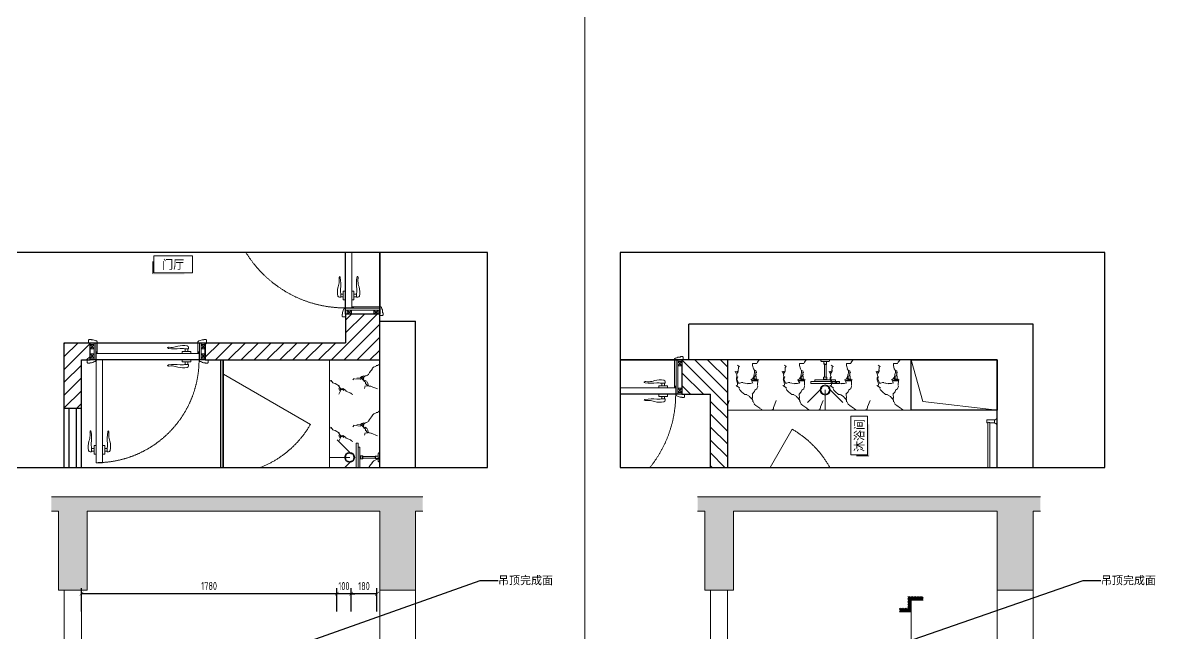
# Model space of a CAD drawing. Header units: millimetres. Extents: x 3162 to 221128, y -144913 to 11496.
# Drawn here: x 186868 to 194766, y -33483 to -29222 of the extents above; entities that cross this region are included whole.
import ezdxf
from ezdxf.enums import TextEntityAlignment as Align
from ezdxf.xclip import XClip

# ---------------------------------------------------------------- set-up
doc = ezdxf.new("R2010")
doc.units = ezdxf.units.MM
doc.header["$LTSCALE"] = 10
doc.header["$XCLIPFRAME"] = 2
for name, pattern in [('ACAD_ISO03W100', [30, 12, -18]), ('CENTER', [50.8, 31.75, -6.35, 6.35, -6.35]), ('DASH', [8.89, 6.35, -2.54]), ('DOTE', [61.468, 50.8, -5.08, 0.508, -5.08]), ('HIDDEN', [9.525, 6.35, -3.175])]:
    doc.linetypes.add(name, pattern=pattern)
doc.layers.get('Defpoints').update_dxf_attribs({"color": 250})
for name, color, linetype, lineweight in [('Drawing【图框、表格】', 150, 'Continuous', 0), ('FC-Doorsill【门槛线】', 8, 'Continuous', 0), ('FC-Hatch【平面填充】', 250, 'Continuous', 0), ('FC-Refe【标注引线】', 2, 'Continuous', 0), ('FF-Door【门】', 51, 'Continuous', 0), ('FF-Fixed【固定家具】', 30, 'Continuous', 0), ('FF-FIXT【洁具】', 31, 'Continuous', 0), ('FF-MT【门套】', 20, 'Continuous', 0), ('FF-Text【平面文字】', 2, 'Continuous', 0), ('Fine【细线】', 250, 'Continuous', 0), ('Hidden【虚线】', 136, 'DASH', 0), ('RC-dimensions', 44, 'Continuous', 0), ('Wall【立面墙】', 252, 'Continuous', 0)]:
    doc.layers.add(name, color=color, linetype=linetype, lineweight=lineweight)
doc.layers.add('WALL_NEW【新建墙体】', color=4, linetype='Continuous')
doc.layers.add('WALL【墙体】', color=7, linetype='Continuous')
doc.styles.add('尺寸标注', font='ARCHS.SHX', dxfattribs={"width": 0.8})
doc.styles.add('文字', font='')
doc.styles.get('文字').set_extended_font_data('SimSun')
doc.dimstyles.new('海龙1：25', dxfattribs={"dimscale": 25, "dimtxt": 2.25, "dimasz": 1, "dimexe": 1.5, "dimexo": 1, "dimgap": 1, "dimtad": 1, "dimdec": 0, "dimrnd": 5, "dimdsep": 46, "dimtxsty": '尺寸标注', "dimblk": 'ARCHTICK', "dimblk1": 'ARCHTICK', "dimblk2": 'ARCHTICK', "dimcen": 1, "dimclrd": 44, "dimclre": 44, "dimclrt": 2, "dimadec": 0, "dimazin": 0, "dimtfac": 1, "dimtdec": 0, "dimtix": 1, "dimtmove": 2, "dimatfit": 3, "dimldrblk": 'hl_arrow2', "dimfxl": 5, "dimfxlon": 1, "dimarcsym": 0})

# ---------------------------------------------------------------- blocks, each defined once
blk = doc.blocks.new('花洒平面')
at = {"color": 8}
for p, q in [((0, 207.8), (0, 345.7)), ((-23.2, 198.2), (-122.7, 297.6)), ((23.2, 198.2), (122.7, 297.6)), ((100, 150), (-100, 150)), ((11, 121.4), (-11, 121.4)), ((10, 139.4), (-10, 139.4)), ((9.5, 133.4), (-9.5, 133.4)), ((7.6, 138.4), (-7.5, 138.4)), ((6, 119.4), (-6, 119.4)), ((-8.5, 12), (8.5, 12)), ((-6.5, 32), (6.5, 32))]:
    blk.add_line(p, q, dxfattribs=at)
blk.add_lwpolyline([(11, 131.4, 0.992115), (11, 133.4), (9.5, 133.4, 0.130917), (7.6, 138.4), (9.5, 138.4, 0.413995), (10, 139.4), (71.3, 139.4), (71.3, 150), (100, 150), (100, 165), (-100, 165), (-100, 150), (-71.3, 150), (-71.3, 139.4), (-10, 139.4, 0.413995), (-9.5, 138.4), (-7.5, 138.4, 0.130917), (-9.5, 133.4), (-11, 133.4, 0.992115), (-11, 131.4, 0.003958), (-11, 131.4, 0.080962), (-11, 121.4, 1), (-11, 119.4), (-6, 119.4), (-6, 32), (-6.5, 32, 0.414214), (-8.5, 30), (-8.5, 12), (-21, 12, 0.261972), (-31, 7), (-31, 0), (31, 0), (31, 7, 0.261972), (21, 12), (8.5, 12), (8.5, 30, 0.414214), (6.5, 32), (6, 32), (6, 119.4), (11, 119.4, 1), (11, 121.4, 0.080962), (11, 131.4)], format="xyb")
blk.add_lwpolyline([(8.5, 30, -0.375464), (2.6, 29, 0.238002), (-2.6, 29, -0.375464), (-8.5, 30)], format="xyb", dxfattribs=at)
for radius in [35, 30]:
    blk.add_circle((0, 210), radius, dxfattribs=at)
blk = doc.blocks.new('DOORBLK101')
blk.add_line((-0.5, 0), (0, 0.866))
at = {"color": 8, "linetype": 'HIDDEN', "ltscale": 10}
blk.add_arc((-0.5, 0), 1, 0, 60, dxfattribs=at)
blk = doc.blocks.new('hlw_3_1200_120')
for p, q in [((-0.5, 0.05), (0.5, 0.05)), ((-0.5, -0.05), (0.5, -0.05))]:
    blk.add_line(p, q)
at = {"linetype": 'HIDDEN', "ltscale": 15}
for p, q in [((-0.5, 0.0208), (0.5, 0.0208)), ((-0.5, -0.0208), (0.5, -0.0208))]:
    blk.add_line(p, q, dxfattribs=at)
blk = doc.blocks.new('*U51')
at = {"color": 150}
blk.add_lwpolyline([(-5.38, -2.34), (5.38, -2.34), (5.38, 2.33), (-5.38, 2.33), (-5.38, -2.34)], dxfattribs=at)
at = {"color": 150, "ltscale": 4}
for points in [[(-5.38, 0.83), (-5.83, 0.83), (-5.38, -2.34), (-5.83, -2.79)], [(3.13, -2.34), (3.13, -2.79), (-5.38, -2.34), (-5.83, -2.79)]]:
    blk.add_solid(points, dxfattribs=at)
at = {"color": 2, "ltscale": 4, "style": '文字', "width": 0.9, "flags": 8}
blk.add_attdef('功能区文字', text='', height=2.5, dxfattribs=at).set_placement((0.01, -0.03), align=Align.MIDDLE_CENTER)
blk = doc.blocks.new('海龙工具_毛巾架平面')
at = {"linetype": 'ByBlock', "lineweight": 0}
for p, q in [((-323.6, 0.4), (-323.6, 4.4)), ((-275.6, 0.4), (-275.6, 4.4)), ((276.4, 0.4), (276.4, 4.4)), ((324.4, 0.4), (324.4, 4.4))]:
    blk.add_line(p, q, dxfattribs=at)
for points in [[(-324.6, 4.4, 0.406293), (-310.6, 20.4), (-288.6, 20.4, 0.411692), (-274.6, 4.4)], [(275.4, 4.4, 0.406293), (289.4, 20.4), (311.4, 20.4, 0.411692), (325.4, 4.4)]]:
    blk.add_lwpolyline(points, format="xyb", dxfattribs=at)
for points in [[(-274.6, 0.4), (-274.6, 4.4), (-324.6, 4.4), (-324.6, 0.4)], [(325.4, 0.4), (325.4, 4.4), (275.4, 4.4), (275.4, 0.4)]]:
    blk.add_lwpolyline(points, close=True, dxfattribs=at)
for points in [[(-289.6, 66.9), (-289.6, 74.4), (-309.6, 74.4), (-309.6, 20.4)], [(290.4, 66.9), (-289.6, 66.9)], [(-289.6, 20.2), (-289.6, 51.9)], [(-289.6, 51.9), (290.4, 51.9)], [(310.4, 20.2), (310.4, 74.4), (290.4, 74.4), (290.4, 66.9)], [(290.4, 51.9), (290.4, 20.4)]]:
    blk.add_lwpolyline(points)
at = {"color": 250}
for centre, start, end in [((-284.3, 59.4), 125.00147, 234.99853), ((285.2, 59.4), 305.00147, 54.99853)]:
    blk.add_arc(centre, 9.16, start, end, dxfattribs=at)
blk = doc.blocks.new('卫_毛巾架')
blk.add_blockref('海龙工具_毛巾架平面', (0, -0.4))
blk = doc.blocks.new('门套线03')
at = {"ltscale": 100}
blk.add_lwpolyline([(60, 0), (60, 19.7, -0.339185), (56.6, 23.1), (42, 23.1, -0.360475), (38.5, 19.7), (29.2, 19.7, 0.137802), (14.5, 14.7, -0.16589), (3.4, 11.9), (3.4, 8.7), (0, 8.7), (0, 0)], format="xyb", close=True, dxfattribs=at)
blk = doc.blocks.new('HL_Door_Hinge')
at = {"color": 0, "linetype": 'DOTE', "ltscale": 0.04}
for p, q in [((-4, 3), (4, 3)), ((0, -1), (0, 7))]:
    blk.add_line(p, q, dxfattribs=at)
at = {"color": 0, "linetype": 'DASH', "ltscale": 5}
for p, q in [((-2, -26), (-2, 0.8)), ((-0.5, -26), (-0.5, 0)), ((0.5, -26), (0.5, 0)), ((2, -26), (2, 0.8)), ((-0.5, -26), (-2, -26)), ((0.5, -26), (2, -26))]:
    blk.add_line(p, q, dxfattribs=at)
for radius in [3, 2]:
    blk.add_circle((0, 3), radius, dxfattribs=at)
blk = doc.blocks.new('HL_Door_Seal')
at = {"color": 0}
for p, q in [((5, 0), (-5, 0)), ((-1, 6), (-0.5, 6.5)), ((-1, 6), (-0.5, 6)), ((-1, 5.5), (-0.5, 6)), ((-1, 5.5), (-0.5, 5.5)), ((-1, 5), (-0.5, 5.5)), ((-1, 4.5), (-0.5, 5)), ((-1, 5), (-0.5, 5)), ((-1, 4.5), (-0.5, 4.5)), ((-1, 4), (-0.5, 4.5)), ((-1, 4), (-0.5, 4)), ((-1, 3.5), (-0.5, 4)), ((-1, 3.5), (-0.5, 3.5)), ((-1, 3), (-0.5, 3.5)), ((-1, 3), (-0.5, 3)), ((-1, 2.5), (-0.5, 3)), ((-1, 2.5), (-0.5, 2.5)), ((-1, 2), (-0.5, 2.5)), ((-1, 2), (-0.5, 2)), ((-1, 1.5), (-0.5, 2)), ((-1, 1.5), (-0.5, 1.5)), ((-1, 1), (-0.5, 1.5)), ((-1, 1), (-0.5, 1)), ((-1, 0.5), (-0.5, 1)), ((-1, 0.5), (-0.5, 0.5)), ((-1, 0), (-0.5, 0.5)), ((-0.5, 6.5), (0.5, 6.5)), ((1, 6), (0.5, 6.5)), ((1, 6), (0.5, 6)), ((1, 5.5), (0.5, 6)), ((1, 5.5), (0.5, 5.5)), ((1, 5), (0.5, 5.5)), ((1, 5), (0.5, 5)), ((1, 4.5), (0.5, 5)), ((1, 4.5), (0.5, 4.5)), ((1, 4), (0.5, 4.5)), ((1, 4), (0.5, 4)), ((1, 3.5), (0.5, 4)), ((1, 3.5), (0.5, 3.5)), ((1, 3), (0.5, 3.5)), ((1, 3), (0.5, 3)), ((1, 2.5), (0.5, 3)), ((1, 2.5), (0.5, 2.5)), ((1, 2), (0.5, 2.5)), ((1, 2), (0.5, 2)), ((1, 1.5), (0.5, 2)), ((1, 1.5), (0.5, 1.5)), ((1, 1), (0.5, 1.5)), ((1, 1), (0.5, 1)), ((1, 0.5), (0.5, 1)), ((1, 0.5), (0.5, 0.5)), ((1, 0), (0.5, 0.5))]:
    blk.add_line(p, q, dxfattribs=at)
blk.add_lwpolyline([(-3.9, -1, 0.774597), (3.9, -1)], format="xyb", close=True, dxfattribs=at)
blk.add_arc((0, 0), 5, 180, 0.00048, dxfattribs=at)
blk = doc.blocks.new('门把手02')
at = {"color": 250}
for p, q in [((-30.4, 14.6), (-15.2, 14.6)), ((-30.4, 0), (-30.4, 14.6)), ((30.4, 0), (-30.4, 0)), ((-15.2, 14.6), (19.6, 14.6)), ((-15.2, 14.6), (19.6, 14.6)), ((-13.5, 32.2), (-13.5, 40.9)), ((12.9, 32.2), (-13.5, 32.2)), ((-9.4, 14.6), (-9.4, 32.2)), ((9.4, 14.6), (9.4, 32.2)), ((19.6, 14.6), (30.4, 14.6)), ((30.4, 14.6), (30.4, 0))]:
    blk.add_line(p, q, dxfattribs=at)
at = {"color": 250, "extrusion": (0, 0, -1)}
for centre, major_axis, start_param, end_param in [((-1.3, 40.9), (-8.59, 8.59), 5.497787, 6.813202), ((23.4, -64.1), (-0.1, 120), -0.233047, 0.306451), ((12.9, 37.2), (3.58, 3.58), 2.124304, 2.356194), ((33.8, -51.4), (0, 86), -0.231441, 0.114669), ((79.3, 368.4), (-0.1, 336.3), 3.005111, 3.247916), ((107.8, 189.2), (1.8, 147), 3.194781, 3.464277), ((105.2, 172), (-91.7, 91.7), 3.813778, 3.981187), ((122.5, 24), (-13.7, 13.7), 0.647464, 1.248663), ((124, 43.6), (5.92, 5.92), 1.238085, 2.228964), ((130.6, 40.4), (-0.729, 0.729), 1.325662, 2.819982)]:
    blk.add_ellipse(centre, major_axis=major_axis, ratio=1, start_param=start_param, end_param=end_param, dxfattribs=at)
blk = doc.blocks.new('hld_1_819.978_240_门把手02_门套线03_45_0_0_3_40_0_1_1')
at = {"layer": 'FC-Doorsill【门槛线】'}
for p, q in [((-0.5, 0.1333), (0.5, 0.1333)), ((-0.5, -0.1333), (0.5, -0.1333))]:
    blk.add_line(p, q, dxfattribs=at)
at = {"layer": 'FF-Door【门】'}
blk.add_lwpolyline([(-0.4528, 0.1333), (-0.4028, 0.1333), (-0.4028, 1.0389), (-0.4528, 1.0389)], close=True, dxfattribs=at)
at = {"layer": 'FF-Door【门】', "color": 250, "linetype": 'ACAD_ISO03W100', "ltscale": 0.104167}
blk.add_lwpolyline([(-0.4528, 0.1333), (0.4528, 0.1333), (0.4528, 0.0833), (-0.4528, 0.0833)], close=True, dxfattribs=at)
at = {"layer": 'FF-Door【门】', "color": 8, "linetype": 'HIDDEN', "ltscale": 60}
blk.add_arc((-0.4528, 0.1333), 0.9056, 0, 90, dxfattribs=at)
at = {"layer": 'FF-MT【门套】', "color": 250}
for p, q in [((-0.4689, 0.12), (-0.5, 0.0867)), ((-0.4689, 0.0867), (-0.5, 0.12)), ((0.4689, 0.12), (0.5, 0.0867)), ((0.4689, 0.0867), (0.5, 0.12)), ((-0.5, -0.0867), (-0.4689, -0.12)), ((-0.5, -0.12), (-0.4689, -0.0867)), ((0.5, -0.0867), (0.4689, -0.12)), ((0.5, -0.12), (0.4689, -0.0867))]:
    blk.add_line(p, q, dxfattribs=at)
for points in [[(-0.5, 0.1333), (-0.4689, 0.1333), (-0.4689, 0.12), (-0.5, 0.12)], [(-0.4689, 0.12), (-0.4689, 0.0867), (-0.5, 0.0867), (-0.5, 0.12)], [(-0.4689, 0.1333), (-0.4556, 0.1333), (-0.4556, -0.1333), (-0.4689, -0.1333)], [(0.4689, 0.1333), (0.4556, 0.1333), (0.4556, -0.1333), (0.4689, -0.1333)], [(0.5, 0.1333), (0.4689, 0.1333), (0.4689, 0.12), (0.5, 0.12)], [(0.4689, 0.12), (0.4689, 0.0867), (0.5, 0.0867), (0.5, 0.12)], [(-0.5, -0.0867), (-0.5, -0.12), (-0.4689, -0.12), (-0.4689, -0.0867)], [(0.5, -0.0867), (0.5, -0.12), (0.4689, -0.12), (0.4689, -0.0867)], [(-0.5, -0.1333), (-0.4689, -0.1333), (-0.4689, -0.12), (-0.5, -0.12)], [(0.5, -0.1333), (0.4689, -0.1333), (0.4689, -0.12), (0.5, -0.12)]]:
    blk.add_lwpolyline(points, close=True, dxfattribs=at)
at = {"layer": 'FF-MT【门套】'}
for points in [[(-0.5, 0.1333), (-0.4556, 0.1333), (-0.4556, 0.0778), (-0.4444, 0.0778), (-0.4444, -0.1333), (-0.5, -0.1333)], [(0.5, 0.1333), (0.4556, 0.1333), (0.4556, 0.0778), (0.4444, 0.0778), (0.4444, -0.1333), (0.5, -0.1333)]]:
    blk.add_lwpolyline(points, close=True, dxfattribs=at)
at = {"layer": 'FF-Door【门】', "color": 250, "yscale": 0.001111138856807, "zscale": 0.001111138856807}
for name, p, xscale, rotation in [('门把手02', (-0.4528, 0.9389), -0.001111138856807, 90.00000000000593), ('门把手02', (-0.4028, 0.9389), 0.001111138856807, 270.0000000000178), ('HL_Door_Seal', (-0.45, 0.0778), 0.001111138856807, 180.0000000000119), ('HL_Door_Seal', (0.45, 0.0778), -0.001111138856807, 180)]:
    blk.add_blockref(name, p, dxfattribs=dict(at, xscale=xscale, rotation=rotation))
at = {"layer": 'FF-Door【门】', "color": 250, "zscale": 0.001111138856807}
for name, p, xscale, yscale in [('门把手02', (0.3556, 0.1333), -0.001111138856807, 0.001111138856807), ('HL_Door_Hinge', (-0.4542, 0.1333), 0.001111138856807, 0.001111138856807), ('门把手02', (0.3556, 0.0833), -0.001111138856807, -0.001111138856807)]:
    blk.add_blockref(name, p, dxfattribs=dict(at, xscale=xscale, yscale=yscale))
at = {"layer": 'FF-MT【门套】', "zscale": 0.001111138856807}
for p, xscale, yscale in [((-0.4556, 0.1333), -0.001111138856807, 0.001111138856807), ((0.4556, 0.1333), 0.001111138856807, 0.001111138856807), ((-0.4444, -0.1333), -0.001111138856807, -0.001111138856807), ((0.4444, -0.1333), 0.001111138856807, -0.001111138856807)]:
    blk.add_blockref('门套线03', p, dxfattribs=dict(at, xscale=xscale, yscale=yscale))
blk = doc.blocks.new('hld_1_722.134_120_门把手02_门套线03_45_0_0_3_40_0_1_1')
at = {"layer": 'FC-Doorsill【门槛线】'}
for p, q in [((-0.5, 0.0748), (0.5, 0.0748)), ((-0.5, -0.0748), (0.5, -0.0748))]:
    blk.add_line(p, q, dxfattribs=at)
at = {"layer": 'FF-Door【门】'}
blk.add_lwpolyline([(-0.447, 0.0748), (-0.3909, 0.0748), (-0.3909, 0.9688), (-0.447, 0.9688)], close=True, dxfattribs=at)
at = {"layer": 'FF-Door【门】', "color": 250, "linetype": 'ACAD_ISO03W100', "ltscale": 0.104167}
blk.add_lwpolyline([(-0.447, 0.0748), (0.447, 0.0748), (0.447, 0.0187), (-0.447, 0.0187)], close=True, dxfattribs=at)
at = {"layer": 'FF-Door【门】', "color": 8, "linetype": 'HIDDEN', "ltscale": 60}
blk.add_arc((-0.447, 0.0748), 0.894, 0, 90, dxfattribs=at)
at = {"layer": 'FF-MT【门套】', "color": 250}
for p, q in [((-0.4651, 0.0598), (-0.5, 0.0224)), ((-0.4651, 0.0224), (-0.5, 0.0598)), ((0.4651, 0.0598), (0.5, 0.0224)), ((0.4651, 0.0224), (0.5, 0.0598)), ((-0.5, -0.0224), (-0.4651, -0.0598)), ((-0.5, -0.0598), (-0.4651, -0.0224)), ((0.5, -0.0224), (0.4651, -0.0598)), ((0.5, -0.0598), (0.4651, -0.0224))]:
    blk.add_line(p, q, dxfattribs=at)
for points in [[(-0.5, 0.0748), (-0.4651, 0.0748), (-0.4651, 0.0598), (-0.5, 0.0598)], [(-0.4651, 0.0598), (-0.4651, 0.0224), (-0.5, 0.0224), (-0.5, 0.0598)], [(-0.4651, 0.0748), (-0.4501, 0.0748), (-0.4501, -0.0748), (-0.4651, -0.0748)], [(0.4651, 0.0748), (0.4501, 0.0748), (0.4501, -0.0748), (0.4651, -0.0748)], [(0.5, 0.0748), (0.4651, 0.0748), (0.4651, 0.0598), (0.5, 0.0598)], [(0.4651, 0.0598), (0.4651, 0.0224), (0.5, 0.0224), (0.5, 0.0598)], [(-0.5, -0.0224), (-0.5, -0.0598), (-0.4651, -0.0598), (-0.4651, -0.0224)], [(-0.5, -0.0748), (-0.4651, -0.0748), (-0.4651, -0.0598), (-0.5, -0.0598)], [(0.5, -0.0224), (0.5, -0.0598), (0.4651, -0.0598), (0.4651, -0.0224)], [(0.5, -0.0748), (0.4651, -0.0748), (0.4651, -0.0598), (0.5, -0.0598)]]:
    blk.add_lwpolyline(points, close=True, dxfattribs=at)
at = {"layer": 'FF-MT【门套】'}
for points in [[(-0.5, 0.0748), (-0.4501, 0.0748), (-0.4501, 0.0125), (-0.4377, 0.0125), (-0.4377, -0.0748), (-0.5, -0.0748)], [(0.5, 0.0748), (0.4501, 0.0748), (0.4501, 0.0125), (0.4377, 0.0125), (0.4377, -0.0748), (0.5, -0.0748)]]:
    blk.add_lwpolyline(points, close=True, dxfattribs=at)
at = {"layer": 'FF-Door【门】', "color": 250, "yscale": 0.001246673720702, "zscale": 0.001246673720702}
for name, p, xscale, rotation in [('门把手02', (-0.447, 0.8566), -0.001246673720702, 90.00000000000593), ('门把手02', (-0.3909, 0.8566), 0.001246673720702, 270.0000000000178), ('HL_Door_Seal', (-0.4439, 0.0125), 0.001246673720702, 180.0000000000119), ('HL_Door_Seal', (0.4439, 0.0125), -0.001246673720702, 180)]:
    blk.add_blockref(name, p, dxfattribs=dict(at, xscale=xscale, rotation=rotation))
at = {"layer": 'FF-Door【门】', "color": 250, "zscale": 0.001246673720702}
for name, p, xscale, yscale in [('门把手02', (0.3379, 0.0748), -0.001246673720702, 0.001246673720702), ('HL_Door_Hinge', (-0.4486, 0.0748), 0.001246673720702, 0.001246673720702), ('门把手02', (0.3379, 0.0187), -0.001246673720702, -0.001246673720702)]:
    blk.add_blockref(name, p, dxfattribs=dict(at, xscale=xscale, yscale=yscale))
at = {"layer": 'FF-MT【门套】', "zscale": 0.001246673720702}
for p, xscale, yscale in [((-0.4501, 0.0748), -0.001246673720702, 0.001246673720702), ((0.4501, 0.0748), 0.001246673720702, 0.001246673720702), ((-0.4377, -0.0748), -0.001246673720702, -0.001246673720702), ((0.4377, -0.0748), 0.001246673720702, -0.001246673720702)]:
    blk.add_blockref('门套线03', p, dxfattribs=dict(at, xscale=xscale, yscale=yscale))
blk = doc.blocks.new('海龙_05140578')
at = {"layer": 'FF-FIXT【洁具】'}
h = blk.add_hatch(dxfattribs=at)
h.set_pattern_fill('AA大理石深SC800', color=8, scale=700, style=0, pattern_type=2)
h.set_pattern_definition([(177.769103, (2572982.35, -1703151.014), (-700.00002183, -2.69e-05), [40.03034, -8366.3405]), (28.1136392, (2572962.35, -1703113.616), (700.0000028, 327.23196765), [26.45461, -5529.00824]), (76.6298055, (2572962.35, -1703060.636), (-1.05e-05, 327.2319275), [14.41496, -3012.71901]), (106.992819, (2572965.68, -1703037.26), (6.7e-06, 327.2319222), [11.40566, -2383.78875]), (21.8355897, (2572962.35, -1703013.89), (699.99999517, 327.2319006), [25.13679, -5253.58526]), (17.3096175, (2572965.68, -1703007.66), (700.0000145, 327.231969), [10.47438, -2189.14444]), (162.690382, (2572942.35, -1703149.46), (-700.0000325, 327.231908), [20.94876, -2178.67006]), (125.490837, (2572922.35, -1703143.22), (-4.3e-05, 327.231901), [17.22434, -1188.48149]), (162.690382, (2572912.35, -1703129.2), (-700.0000325, 327.231908), [10.47438, -2189.14444]), (136.925518, (2572902.35, -1703126.08), (-2e-05, 327.23191), [22.8165, -935.47517]), (3.3442344, (2572859.018, -1703112.058), (700.000013, 4.667e-05), [26.71214, -5582.84048]), (10.5914065, (2572842.35, -1703115.174), (1400.000031, 327.2319727), [16.95554, -3543.70772]), (0, (2572832.35, -1703115.17), (700, 327.23194), [10, -689.99994]), (103.370194, (2572962.35, -1703113.616), (-5.48e-05, 327.2319113), [14.41489, -3012.71901]), (90, (2572959, -1703099.6), (700, -4e-14), [10.90773, -316.32419]), (90, (2572959, -1703088.7), (700, -4e-14), [10.90773, -316.32419]), (78.995121, (2572959.02, -1703077.776), (-2.72e-05, 327.2319559), [17.46185, -3649.52189]), (90, (2572962.35, -1703026.35), (700, -4e-14), [12.46598, -314.76592]), (6.6658365, (2572952.35, -1703009.21), (699.9999705, 1.27e-05), [13.42411, -2805.63262]), (160.679045, (2572952.35, -1703009.21), (-699.9999937, 327.231933), [14.12908, -2952.97835]), (47.485996, (2572669.02, -1703214.9), (700.0000005, 654.4639248), [14.79793, -3092.76646]), (6.1571803, (2572679.018, -1703203.995), (2800.00001973, 327.23192843), [43.58473, -9109.2134]), (31.9352432, (2572722.35, -1703199.32), (699.9999716, 327.2319319), [11.78345, -2462.74511]), (19.3209546, (2572732.35, -1703193.09), (699.999996, 327.2319281), [14.12908, -2952.97835]), (8.8568723, (2572745.68, -1703188.41), (699.9999635, 5.46e-05), [20.24134, -2105.10111]), (30.29957, (2572765.684, -1703185.295), (700.0000166, 327.2319738), [15.44284, -3227.55244]), (61.8626245, (2572779.02, -1703177.5), (-3.7e-05, 327.231936), [14.13664, -1470.21231]), (52.9473395, (2572785.684, -1703165.038), (700.00000455, 981.6958246), [33.192334, -6937.19747]), (51.263996, (2572805.684, -1703138.55), (699.999997, 981.6958529), [15.98128, -3340.08304]), (25.054876, (2572815.68, -1703126.08), (700, -3e-06), [36.79571, -735.91427]), (47.485996, (2572849.02, -1703110.5), (700.0000005, 654.4639248), [14.79793, -3092.76646]), (31.9352432, (2572859.02, -1703099.59), (699.9999716, 327.2319319), [11.78345, -2462.74511]), (56.6470201, (2572869.018, -1703093.36), (700.0000012, 981.6958188), [24.25143, -5068.55181]), (90, (2572882.35, -1703073.1), (700, -4e-14), [15.582476, -311.64945]), (47.485996, (2572882.35, -1703057.52), (700.0000005, 654.4639248), [29.59586, -3077.96853]), (47.485996, (2572902.35, -1703035.704), (700.0000005, 654.4639248), [14.79793, -3092.76646]), (19.3209546, (2572912.35, -1703024.796), (699.999996, 327.2319281), [14.12908, -2952.97835]), (56.2378233, (2572925.684, -1703020.12), (699.99996254, 981.69585345), [29.98968, -6267.84088]), (25.054876, (2572745.68, -1703194.64), (700, -3e-06), [14.71827, -757.99171]), (80.6556929, (2572742.35, -1703214.9), (2.62e-05, 327.2319152), [20.52967, -4290.69354]), (160.679045, (2572755.684, -1703219.58), (-699.9999937, 327.231933), [14.12908, -2952.97835]), (148.064756, (2572765.68, -1703225.81), (-699.999967, 327.2319416), [11.78345, -2462.74511]), (115.424913, (2572772.35, -1703239.834), (-700.000029, 1636.1597197), [15.52817, -3245.38277]), (103.370194, (2572775.684, -1703253.86), (-5.48e-05, 327.2319113), [14.41489, -3012.71901]), (144.961427, (2572782.35, -1703258.53), (-700.0000265, 654.4638884), [8.14233, -1701.74844]), (173.334163, (2572795.684, -1703260.09), (-699.9999705, 1.88e-05), [13.42411, -2805.63262]), (158.418473, (2572839.018, -1703277.232), (-4199.99999472, 1636.15974199), [46.60026, -9739.4493]), (78.995121, (2572752.35, -1703275.674), (-2.72e-05, 327.2319559), [17.46185, -3649.52189]), (4.4550498, (2572755.684, -1703258.533), (700.0000104, 4.37e-05), [20.0606, -4192.66778]), (154.945124, (2572775.68, -1703256.97), (-700, -9e-07), [7.35917, -765.35081]), (132.514004, (2572769.02, -1703253.86), (-699.9999993, 654.463926), [14.79793, -3092.76646]), (90, (2572759, -1703242.95), (700, -4e-14), [9.34949, -317.88246]), (142.076999, (2572759.02, -1703233.6), (-700.0000235, 654.463844), [12.67686, -2649.46857]), (125.490837, (2572749.02, -1703225.81), (-4.3e-05, 327.231901), [11.48294, -1194.22296]), (99.344307, (2572742.35, -1703216.46), (-2.57e-05, 327.2319152), [20.5296, -4290.69354]), (90, (2572739, -1703214.9), (700, -4e-14), [18.69897, -308.53291]), (136.925518, (2572739.02, -1703214.9), (-2e-05, 327.23191), [18.2532, -940.03847]), (70.3775316, (2572722.35, -1703211.79), (1.97e-05, 327.231914), [9.92593, -2074.51804]), (175.54495, (2572722.35, -1703211.786), (-700.0000158, -2.36e-05), [40.1212, -4172.60718]), (148.064756, (2573319.02, -1703288.14), (-699.999967, 327.2319416), [23.56697, -2450.96166]), (35.0385725, (2573279.02, -1703283.47), (700.000032, 654.463882), [8.14233, -1701.74844]), (6.6658365, (2573295.684, -1703283.465), (699.9999705, 1.27e-05), [13.42411, -2805.63262]), (162.690382, (2573285.68, -1703291.26), (-700.0000325, 327.231908), [10.47438, -2189.14444]), (64.5750864, (2573272.35, -1703319.305), (699.9999829, 1636.1597424), [31.05627, -3229.8546]), (0, (2573279.02, -1703283.47), (700, 327.23194), [16.666664, -683.33328]), (118.137375, (2573322.35, -1703294.37), (-2.2e-05, 327.231903), [7.06832, -1477.28063]), (157.435521, (2573352.35, -1703306.84), (-699.9999875, 327.23189523), [32.48693, -6789.76837]), (136.925518, (2573359.02, -1703313.07), (-2e-05, 327.23191), [9.1266, -949.16507]), (154.945124, (2573369.02, -1703317.75), (-700, -9e-07), [11.03872, -761.67126]), (49.4476465, (2573302.35, -1703289.7), (700.0000126, 981.6957893), [10.25416, -2143.11958]), (51.263996, (2573079.02, -1703021.68), (699.999997, 981.6958529), [15.98128, -3340.08304]), (136.925518, (2573079.02, -1703021.68), (-2e-05, 327.23191), [9.1266, -949.16507]), (176.655765, (2573072.35, -1703015.447), (-700.00001707, -1.59e-05), [26.71214, -5582.84048]), (106.992819, (2573045.68, -1703013.89), (6.7e-06, 327.2319222), [11.40566, -2383.78875]), (19.3209546, (2573029.02, -1703007.655), (699.999996, 327.2319281), [14.12908, -2952.97835]), (159.49524, (2573045.684, -1703013.89), (-700.0000066, 327.2319549), [17.79407, -3718.95475]), (180, (2573055.7, -1703013.9), (-700, 327.23194), [10, -689.99994]), (22.2465213, (2573019.018, -1703002.98), (700.0000198, 327.23192524), [28.8113, -6021.55701]), (6.6658365, (2573005.684, -1703004.54), (699.9999705, 1.27e-05), [13.42411, -2805.63262]), (52.1215557, (2573175.684, -1703266.324), (700.0000225, 981.6958277), [21.71596, -4538.63158]), (78.995121, (2573189.02, -1703249.184), (-2.72e-05, 327.2319559), [17.46185, -3649.52189]), (162.690382, (2573192.35, -1703232.04), (-700.0000325, 327.231908), [10.47438, -2189.14444]), (164.332014, (2573182.35, -1703228.926), (-1399.9999669, 327.2319563), [17.30988, -3617.75911]), (104.970339, (2573165.684, -1703224.25), (-3.98e-05, 327.2319457), [12.90394, -2696.92402]), (109.622468, (2573162.35, -1703211.79), (-1.74e-05, 327.231914), [9.92593, -2074.51804]), (90, (2573159, -1703202.44), (700, -4e-14), [12.46598, -314.76592]), (25.054876, (2573159.02, -1703205.55), (700, -3e-06), [14.71827, -757.99171]), (166.844039, (2573179.02, -1703210.23), (-699.999993, 327.2319035), [20.53905, -1417.1955]), (0, (2573169.02, -1703210.23), (700, 327.23194), [10, -689.99994]), (15.667986, (2573152.35, -1703214.9), (1399.9999669, 327.2319563), [17.30988, -3617.75911]), (180, (2573169.02, -1703214.9), (-700, 327.23194), [16.666664, -683.33328]), (180, (2573182.35, -1703214.9), (-700, 327.23194), [13.333334, -686.66661]), (61.8626245, (2573179.02, -1703221.14), (-3.7e-05, 327.231936), [7.06832, -1477.28063]), (162.690382, (2573189.02, -1703224.25), (-700.0000325, 327.231908), [10.47438, -2189.14444]), (173.334163, (2573202.35, -1703225.81), (-699.9999705, 1.88e-05), [13.42411, -2805.63262]), (171.143127, (2573212.35, -1703227.37), (-699.9999743, -6e-06), [10.12067, -2115.22178]), (13.15596, (2573022.35, -1703138.55), (699.999983, 327.2319595), [13.6927, -1424.04185]), (146.796701, (2573022.35, -1703138.55), (-1400.0000003, 981.6958516), [19.91878, -4163.01753]), (118.137375, (2573005.68, -1703127.64), (-2.2e-05, 327.231903), [14.13664, -1470.21231]), (90, (2572999, -1703127.64), (700, -4e-14), [12.46598, -314.76592]), (113.162745, (2572999.02, -1703127.64), (-3.44e-05, 327.2319177), [8.47434, -1771.13755]), (75.873987, (2572989.018, -1703146.34), (699.99999423, 2945.08749146), [27.31624, -5709.08807]), (90, (2572989, -1703146.34), (700, -4e-14), [18.69897, -308.53291]), (106.992819, (2572989.02, -1703127.64), (6.7e-06, 327.2319222), [11.40566, -2383.78875]), (90, (2572985.7, -1703154.1), (700, -4e-14), [37.397934, -289.83395]), (95.3136086, (2572985.684, -1703154.13), (-1.335e-05, 327.2319124), [35.99435, -7522.8223]), (83.5762835, (2572979.018, -1703147.898), (3.255e-05, 327.23196893), [29.79375, -6226.89452]), (90, (2572979, -1703147.9), (700, -4e-14), [9.34949, -317.88246]), (76.6298055, (2572979.02, -1703138.55), (-1.05e-05, 327.2319275), [14.41496, -3012.71901]), (103.370194, (2572982.35, -1703124.524), (-5.48e-05, 327.2319113), [14.41489, -3012.71901]), (90, (2572979, -1703137), (700, -4e-14), [26.490205, -300.7417]), (133.553349, (2573282.35, -1703272.56), (-700.0000129, 654.4639115), [19.35087, -4044.33463]), (169.408593, (2573299.02, -1703275.674), (-1400.000041, 327.2319161), [16.95554, -3543.70772]), (6.6658365, (2573272.35, -1703280.35), (699.9999705, 1.27e-05), [13.42411, -2805.63262]), (66.837255, (2573272.35, -1703280.35), (-2.94e-05, 327.231945), [8.47434, -1771.13755]), (148.064756, (2573275.68, -1703260.09), (-699.999967, 327.2319416), [35.35042, -2439.17821]), (164.332014, (2573245.684, -1703241.39), (-1399.9999669, 327.2319563), [17.30988, -3617.75911]), (122.690182, (2573229.02, -1703236.72), (-699.9999866, 981.6958593), [18.51521, -3869.68155]), (160.679045, (2573219.02, -1703221.135), (-699.9999937, 327.231933), [14.12908, -2952.97835]), (169.408593, (2573205.684, -1703216.46), (-1400.000041, 327.2319161), [16.95554, -3543.70772]), (133.553349, (2573189.02, -1703213.344), (-700.0000129, 654.4639115), [19.35087, -4044.33463]), (130.552353, (2573175.68, -1703199.32), (-700.000004, 981.6957954), [20.50832, -2132.86542]), (102.074477, (2573162.35, -1703183.74), (-2.5e-05, 327.2319044), [15.93501, -3330.41737]), (169.408593, (2573159.02, -1703168.155), (-1400.000041, 327.2319161), [33.91108, -3526.75218]), (139.920946, (2573125.684, -1703161.92), (-700.0000024, 654.46388085), [21.78204, -4552.44356]), (154.945124, (2573109.02, -1703147.9), (-700, -9e-07), [11.03872, -761.67126]), (90, (2573099, -1703143.2), (700, -4e-14), [29.606696, -297.62523]), (0, (2573085.7, -1703113.6), (700, 327.23194), [13.333334, -686.66661]), (14.9560981, (2573062.35, -1703119.85), (1399.9999853, 327.2319453), [24.15147, -5047.66192]), (31.9352432, (2573052.35, -1703126.08), (699.9999716, 327.2319319), [11.78345, -2462.74511]), (61.8626245, (2573045.68, -1703138.55), (-3.7e-05, 327.231936), [14.13664, -1470.21231]), (17.3096175, (2573035.68, -1703141.66), (700.0000145, 327.231969), [10.47438, -2189.14444]), (118.137375, (2573035.68, -1703141.66), (-2.2e-05, 327.231903), [7.06832, -1477.28063]), (4.4550498, (2572992.35, -1703138.55), (700.0000104, 4.37e-05), [40.1212, -4172.60718]), (51.263996, (2572982.35, -1703151.014), (699.999997, 981.6958529), [15.98128, -3340.08304]), (0, (2573035.7, -1703127.64), (700, 327.23194), [16.666664, -683.33328]), (166.844039, (2573035.68, -1703127.64), (-699.999993, 327.2319035), [13.6927, -1424.04185]), (171.143127, (2573022.35, -1703124.52), (-699.9999743, -6e-06), [20.24134, -2105.10111]), (142.076999, (2573002.35, -1703121.41), (-700.0000235, 654.463844), [12.67686, -2649.46857]), (118.137375, (2572992.35, -1703113.62), (-2.2e-05, 327.231903), [14.13664, -1470.21231]), (90, (2572965.7, -1703046.6), (700, -4e-14), [9.34949, -317.88246]), (171.143127, (2572995.68, -1703006.1), (-699.9999743, -6e-06), [10.12067, -2115.22178]), (154.945124, (2573005.68, -1703010.77), (-700, -9e-07), [11.03872, -761.67126]), (125.490837, (2573005.68, -1703010.77), (-4.3e-05, 327.231901), [11.48294, -1194.22296]), (0, (2572985.7, -1703001.42), (700, 327.23194), [13.333334, -686.66661]), (17.3096175, (2572975.68, -1703004.54), (700.0000145, 327.231969), [10.47438, -2189.14444])])
h.paths.add_polyline_path([(3375, 5), (3025, 5), (3025, -1275), (3375, -1275)])
h.paths.add_polyline_path([(3345, -683.5), (3351.2, -680.8, -0.264865), (3346.2, -678, -0.35076)], flags=16)
h.paths.add_polyline_path([(3135, -675, 1), (3195, -675, 1)], flags=0)
h.paths.add_polyline_path([(3200, -675, -1), (3130, -675, -1)], flags=16)
at = {"layer": 'WALL_NEW【新建墙体】'}
h = blk.add_hatch(dxfattribs=at)
h.set_pattern_fill('ANSI31', color=8, scale=20, style=0)
h.set_pattern_definition([(45, (-3175, 1275), (-44.9013, 44.9013), [])])
h.paths.add_polyline_path([(-3095, 1875), (-3175, 1875), (-3175, 1275), (-3095, 1275)])
h.paths.add_polyline_path([(-3095, -1275), (-3175, -1275), (-3175, -1875), (-3095, -1875)])
h.paths.add_polyline_path([(1355, 125), (1175, 125), (1175, -335), (1295, -335), (1295, 5), (1355, 5)])
h.paths.add_polyline_path([(1295, 1875), (1175, 1875), (1175, 1275), (1295, 1275)])
h.paths.add_polyline_path([(1295, -1575), (1175, -1575), (1175, -1875), (1295, -1875)])
h.paths.add_polyline_path([(3375, 325), (3135, 325), (3135, 125), (2157.1, 125), (2157.1, 5), (3375, 5)])
h.paths.add_polyline_path([(2320, 1875), (2200, 1875), (2200, 1275), (2320, 1275)])
at = {"layer": 'FF-FIXT【洁具】'}
for p, q in [((2265, 5), (2265, -1875)), ((2285, 5), (2285, -1875))]:
    blk.add_line(p, q, dxfattribs=at)
at = {"layer": 'FF-FIXT【洁具】', "color": 9}
blk.add_line((2275, 5), (2275, -1875), dxfattribs=at)
at = {"layer": 'FF-FIXT【洁具】'}
blk.add_lwpolyline([(3025, -1275), (3375, -1275), (3375, 5), (3025, 5)], close=True, dxfattribs=at)
at = {"layer": 'Fine【细线】', "color": 250}
blk.add_lwpolyline([(3025, -1875), (3085, -1355), (3375, -1275)], dxfattribs=at)
at = {"layer": 'WALL_NEW【新建墙体】'}
for p, q in [((3375, 5), (3375, 1875)), ((1175, -335), (1175, 125)), ((1175, 125), (1355, 125)), ((1355, 5), (1355, 125)), ((2157.1, 125), (3135, 125)), ((2157.1, 5), (2157.1, 125)), ((1295, -335), (1295, 5)), ((1295, 5), (1355, 5)), ((2157.1, 5), (3375, 5)), ((1295, -335), (1175, -335))]:
    blk.add_line(p, q, dxfattribs=at)
for points in [[(3135, 1225), (3375, 1225), (3375, 325), (3135, 325)], [(1355, 125), (2157.1, 125), (2157.1, 5), (1355, 5)]]:
    blk.add_lwpolyline(points, close=True, dxfattribs=at)
blk.add_lwpolyline([(3375, 325), (3135, 325), (3135, 125)], dxfattribs=at)
at = {"layer": 'WALL【墙体】'}
for p, q in [((3375, -1875), (3375, 275)), ((3375, 275), (3625, 275)), ((3625, -2125), (3625, 275)), ((-3375, -1875), (3375, -1875)), ((-3625, -2125), (3625, -2125))]:
    blk.add_line(p, q, dxfattribs=at)
blk.add_lwpolyline([(3025, -1275), (3375, -1275), (3375, -1875), (3025, -1875)], close=True, dxfattribs=at)
for name, p, xscale, yscale, zscale, rotation in [('hld_1_819.978_240_门把手02_门套线03_45_0_0_3_40_0_1_1', (3255, 775), -899.9775265476128, 899.9775265476128, 899.9775265476128, 90.0000000000127), ('hld_1_722.134_120_门把手02_门套线03_45_0_0_3_40_0_1_1', (1756.1, 65), -802.1344987015872, 802.1344987015872, 802.1344987015872, 180.0000000000117)]:
    blk.add_blockref(name, p, dxfattribs=dict(xscale=xscale, yscale=yscale, zscale=zscale, rotation=rotation))
at = {"layer": 'FF-FIXT【洁具】', "xscale": 700, "yscale": 700, "zscale": 700, "rotation": 269.9999999999997}
blk.add_blockref('DOORBLK101', (2285, -445), dxfattribs=at)
at = {"layer": 'FF-FIXT【洁具】', "rotation": 90}
blk.add_blockref('花洒平面', (3375, -675), dxfattribs=at)
at = {"layer": 'FF-FIXT【洁具】'}
blk.add_blockref('卫_毛巾架', (2645.3, -1875), dxfattribs=at)
at = {"layer": 'FF-Text【平面文字】'}
ref = blk.add_blockref('*U51', (1934.2, 671.8), dxfattribs=dict(at, xscale=25, yscale=25, zscale=25))
ref.add_attrib('功能区文字', '门厅', dxfattribs={"layer": '0', "color": 2, "ltscale": 4, "height": 62.5, "style": '文字', "width": 0.9}).set_placement((1934.4, 671.1), align=Align.MIDDLE_CENTER)
ref = blk.add_blockref('*U51', (2847.7, -911.9), dxfattribs=dict(at, xscale=25, yscale=25, zscale=25))
ref.add_attrib('功能区文字', '沐浴间', dxfattribs={"layer": '0', "color": 2, "ltscale": 4, "height": 62.5, "style": '文字', "width": 0.9}).set_placement((2848, -912.6), align=Align.MIDDLE_CENTER)
at = {"layer": 'WALL_NEW【新建墙体】', "xscale": 1200, "yscale": 1200, "zscale": 1200, "rotation": 89.99999999999984}
blk.add_blockref('hlw_3_1200_120', (1235, -935), dxfattribs=at)
blk = doc.blocks.new('_ArchTick')
at = {"color": 2, "linetype": 'ByBlock', "const_width": 0.15}
blk.add_lwpolyline([(-0.5, -0.5), (0.5, 0.5)], dxfattribs=at)
blk = doc.blocks.new('hl_arrow2')
at = {"color": 2}
blk.add_line((-0.22, 0), (-1, 0), dxfattribs=at)
blk.add_lwpolyline([(-0.22, 0), (-0.86, -0.69), (-0.65, -0.86), (0, 0), (-0.65, 0.86), (-0.86, 0.69)], close=True, dxfattribs=at)
for points in [[(-0.86, 0.69), (-0.65, 0.86), (-0.22, 0), (0, 0)], [(-0.86, -0.69), (-0.65, -0.86), (-0.22, 0), (0, 0)]]:
    blk.add_solid(points, dxfattribs=at)
blk = doc.blocks.new('*D628')
at = {"layer": 'Defpoints', "color": 0, "transparency": 16777216}
for p in [(189158.1, -33206.1), (189158.1, -33356.1), (189338.1, -33356.1)]:
    blk.add_point(p, dxfattribs=at)
at = {"layer": 'RC-dimensions', "color": 44, "lineweight": -2, "transparency": 16777216}
for p, q in [((189158.1, -33331.1), (189158.1, -33168.6)), ((189338.1, -33331.1), (189338.1, -33168.6)), ((189338.1, -33206.1), (189158.1, -33206.1))]:
    blk.add_line(p, q, dxfattribs=at)
at = {"layer": 'RC-dimensions', "color": 44, "lineweight": -2, "transparency": 16777216, "xscale": 25, "yscale": 25, "zscale": 25, "rotation": 180}
blk.add_blockref('_ArchTick', (189158.1, -33206.1), dxfattribs=at)
at = {"layer": 'RC-dimensions', "color": 44, "lineweight": -2, "transparency": 16777216, "xscale": 25, "yscale": 25, "zscale": 25}
blk.add_blockref('_ArchTick', (189338.1, -33206.1), dxfattribs=at)
at = {"layer": 'RC-dimensions', "color": 2, "transparency": 16777216, "insert": (189248.1, -33153), "char_height": 56.25, "attachment_point": 5, "style": '尺寸标注'}
blk.add_mtext('180', dxfattribs=at)
blk = doc.blocks.new('*D629')
at = {"layer": 'Defpoints', "color": 0, "transparency": 16777216}
for p in [(189058.1, -33206.1), (189058.1, -33356.1), (189158.1, -33356.1)]:
    blk.add_point(p, dxfattribs=at)
at = {"layer": 'RC-dimensions', "color": 44, "lineweight": -2, "transparency": 16777216}
for p, q in [((189058.1, -33331.1), (189058.1, -33168.6)), ((189158.1, -33331.1), (189158.1, -33168.6)), ((189058.1, -33206.1), (189033.1, -33206.1)), ((189158.1, -33206.1), (189058.1, -33206.1)), ((189158.1, -33206.1), (189183.1, -33206.1))]:
    blk.add_line(p, q, dxfattribs=at)
at = {"layer": 'RC-dimensions', "color": 44, "lineweight": -2, "transparency": 16777216, "xscale": 25, "yscale": 25, "zscale": 25}
blk.add_blockref('_ArchTick', (189058.1, -33206.1), dxfattribs=at)
at = {"layer": 'RC-dimensions', "color": 44, "lineweight": -2, "transparency": 16777216, "xscale": 25, "yscale": 25, "zscale": 25, "rotation": 180}
blk.add_blockref('_ArchTick', (189158.1, -33206.1), dxfattribs=at)
at = {"layer": 'RC-dimensions', "color": 2, "transparency": 16777216, "insert": (189108.1, -33153), "char_height": 56.25, "attachment_point": 5, "style": '尺寸标注'}
blk.add_mtext('100', dxfattribs=at)
blk = doc.blocks.new('*D630')
at = {"layer": 'Defpoints', "color": 0, "transparency": 16777216}
for p in [(187278.1, -33206.1), (187278.1, -33356.1), (189058.1, -33356.1)]:
    blk.add_point(p, dxfattribs=at)
at = {"layer": 'RC-dimensions', "color": 44, "lineweight": -2, "transparency": 16777216}
for p, q in [((187278.1, -33331.1), (187278.1, -33168.6)), ((189058.1, -33331.1), (189058.1, -33168.6)), ((189058.1, -33206.1), (187278.1, -33206.1))]:
    blk.add_line(p, q, dxfattribs=at)
at = {"layer": 'RC-dimensions', "color": 44, "lineweight": -2, "transparency": 16777216, "xscale": 25, "yscale": 25, "zscale": 25, "rotation": 180}
blk.add_blockref('_ArchTick', (187278.1, -33206.1), dxfattribs=at)
at = {"layer": 'RC-dimensions', "color": 44, "lineweight": -2, "transparency": 16777216, "xscale": 25, "yscale": 25, "zscale": 25}
blk.add_blockref('_ArchTick', (189058.1, -33206.1), dxfattribs=at)
at = {"layer": 'RC-dimensions', "color": 2, "transparency": 16777216, "insert": (188168.1, -33151.8), "char_height": 56.25, "attachment_point": 5, "style": '尺寸标注'}
blk.add_mtext('1780', dxfattribs=at)
blk = doc.blocks.new('海龙工具_转折面')
h = blk.add_hatch()
h.set_pattern_fill('ANSI31', color=250, scale=2.4, style=0)
h.set_pattern_definition([(45, (1787.70625, 231.982), (-0.212132034, 0.212132034), [])])
h.paths.add_polyline_path([(0, 9.29), (3.29, 9.29), (3.29, 10.29), (-1, 10.29), (-1, 7), (-3.29, 7), (-3.29, 6), (0, 6)])
at = {"color": 8, "linetype": 'CENTER', "ltscale": 100}
blk.add_line((0, 6), (0, -32), dxfattribs=at)
at = {"color": 8}
blk.add_lwpolyline([(-3.29, 6), (0, 6), (0, 9.29), (3.29, 9.29)], dxfattribs=at)

msp = doc.modelspace()

# ---------------------------------------------------------------- hatches: boundary and pattern name
at = {"layer": 'FC-Hatch【平面填充】'}
h = msp.add_hatch(dxfattribs=at)
h.set_pattern_fill('钢筋混凝土', color=256, scale=50, angle=180, style=0, pattern_type=2)
h.set_pattern_definition([(225, (110819.52, 1139.135), (35.35534, -35.35534), []), (230, (110819.52, 1139.135), (-71.72602, 6.275218), [7.5, -82.5]), (175, (110819.52, 1139.135), (13.87511, -75.21923), [6, -66]), (280.4514, (110813.54, 1139.66), (-57.85092, -68.94393), [6.374, -70.1142]), (226.1842, (110819.52, 1119.135), (-106.72409, 16.55189), [11.25, -123.75]), (276.6356, (110810.63, 1120.51), (-93.46626, -97.41178), [9.56105, -105.1713]), (171.1842, (110819.52, 1119.13), (-93.46618, -97.41189), [9, -99]), (201, (110809.52, 1124.135), (-59.690703, 40.261893), [7.5, -82.5]), (146, (110809.52, 1124.135), (-24.33156, -72.515006), [6, -66]), (251.4514, (110804.546, 1127.49), (-84.022234, -32.253037), [6.374, -70.1142]), (217.5, (110819.52, 1139.135), (-1.2159855, -33.289385), [0.5, -65.2, 0.5, -67, 0.5, -66.25]), (187.5, (110819.52, 1139.135), (-26.306954, -39.441171), [0.5, -38.2, 0.5, -63.7, 0.5, -25.25]), (147.5, (110841.82, 1139.135), (-53.382244, 2.255487), [0.5, -25, 0.5, -78, 0.5, -103.5]), (137.5, (110851.82, 1139.135), (-58.318617, -10.010498), [0.5, -32.5, 0.5, -51.8, 0.5, -73.5])])
h.paths.add_polyline_path([(187068.1, -32530.5), (189658.1, -32530.5), (189658.1, -32630.5), (189608.1, -32630.5), (189608.1, -33180.5), (189358.1, -33180.5), (189358.1, -32630.5), (187318.1, -32630.5), (187318.1, -33180.5), (187118.1, -33180.5), (187118.1, -32630.5), (187068.1, -32630.5)])
h = msp.add_hatch(dxfattribs=at)
h.set_pattern_fill('钢筋混凝土', color=256, scale=50, angle=180, style=0, pattern_type=2)
h.set_pattern_definition([(225, (109833.657, 1139.135), (35.35534, -35.35534), []), (230, (109833.66, 1139.135), (-71.72602, 6.275218), [7.5, -82.5]), (175, (109833.66, 1139.135), (13.87511, -75.21923), [6, -66]), (280.4514, (109827.68, 1139.66), (-57.85092, -68.94393), [6.374, -70.1142]), (226.1842, (109833.66, 1119.135), (-106.72409, 16.55189), [11.25, -123.75]), (276.6356, (109824.76, 1120.51), (-93.46626, -97.41178), [9.56105, -105.1713]), (171.1842, (109833.66, 1119.13), (-93.46618, -97.41189), [9, -99]), (201, (109823.66, 1124.135), (-59.690703, 40.261893), [7.5, -82.5]), (146, (109823.66, 1124.135), (-24.33156, -72.515006), [6, -66]), (251.4514, (109818.68, 1127.49), (-84.022234, -32.253037), [6.374, -70.1142]), (217.5, (109833.657, 1139.135), (-1.2159855, -33.2893854), [0.5, -65.2, 0.5, -67, 0.5, -66.25]), (187.5, (109833.657, 1139.135), (-26.306954, -39.441171), [0.5, -38.2, 0.5, -63.7, 0.5, -25.25]), (147.5, (109855.957, 1139.135), (-53.382244, 2.255487), [0.5, -25, 0.5, -78, 0.5, -103.5]), (137.5, (109865.957, 1139.135), (-58.318617, -10.010498), [0.5, -32.5, 0.5, -51.8, 0.5, -73.5])])
h.paths.add_polyline_path([(191573.5, -32530.5), (193963.6, -32530.5), (193963.6, -32630.5), (193913.6, -32630.5), (193913.6, -33180.5), (193663.6, -33180.5), (193663.6, -32630.5), (191823.5, -32630.5), (191823.5, -33180.5), (191623.5, -33180.5), (191623.5, -32630.5), (191573.5, -32630.5)])

# ---------------------------------------------------------------- linework, layer by layer
at = {"layer": 'Drawing【图框、表格】'}
msp.add_line((190788.6, -48887.5), (190788.6, -28115.3), dxfattribs=at)
at = {"layer": 'Hidden【虚线】'}
for points in [[(186528.1, -32325.1), (190108.1, -32325.1), (190108.1, -30825.1), (186528.1, -30825.1)], [(194413.6, -32325.1), (194413.6, -30825.1), (191033.5, -30825.1), (191033.5, -32325.1)]]:
    msp.add_lwpolyline(points, close=True, dxfattribs=at)
at = {"layer": 'Wall【立面墙】'}
for p, q in [((189658.1, -32530.5), (187068.1, -32530.5)), ((193963.6, -32530.5), (191573.5, -32530.5))]:
    msp.add_line(p, q, dxfattribs=at)
for points in [[(189658.1, -32630.5), (189608.1, -32630.5), (189608.1, -33180.5), (189358.1, -33180.5), (189358.1, -32630.5), (187318.1, -32630.5), (187318.1, -33180.5), (187118.1, -33180.5), (187118.1, -32630.5), (187068.1, -32630.5)], [(193963.6, -32630.5), (193913.6, -32630.5), (193913.6, -33180.5), (193663.6, -33180.5), (193663.6, -32630.5), (191823.5, -32630.5), (191823.5, -33180.5), (191623.5, -33180.5), (191623.5, -32630.5), (191573.5, -32630.5)]]:
    msp.add_lwpolyline(points, dxfattribs=at)
for points in [[(187278.1, -36130.5), (187278.1, -33180.5), (187158.1, -33180.5), (187158.1, -36130.5)], [(189358.1, -36130.5), (189358.1, -33180.5), (189608.1, -33180.5), (189608.1, -36130.5)], [(191783.5, -36130.5), (191783.5, -33180.5), (191663.5, -33180.5), (191663.5, -36130.5)], [(193663.6, -36130.5), (193663.6, -33180.5), (193913.6, -33180.5), (193913.6, -36130.5)]]:
    msp.add_lwpolyline(points, close=True, dxfattribs=at)

# ---------------------------------------------------------------- block references
at = {"layer": 'FF-Fixed【固定家具】', "xscale": 25, "yscale": 25, "zscale": 25}
msp.add_blockref('海龙工具_转折面', (193063.6, -33483.1), dxfattribs=at)
at = {"layer": 'WALL_NEW【新建墙体】'}
ref = msp.add_blockref('海龙_05140578', (185983.1, -31580.1), dxfattribs=at)
XClip(ref).set_block_clipping_path([(545.0000058371, -744.9550844621), (4125.0000058371, 755.0449155379)])
ref = msp.add_blockref('海龙_05140578', (191788.6, -34950.1), dxfattribs=dict(at, rotation=89.99999999999999))
XClip(ref).set_block_clipping_path([(2625.0000058371, -2624.9999844621), (4125.0000058371, 755.0449155379)])

# ---------------------------------------------------------------- texts
at = {"layer": 'FF-Text【平面文字】', "char_height": 56.25, "attachment_point": 1, "style": '文字'}
for insert in [(190182.4, -33085), (194386.1, -33085)]:
    msp.add_mtext('吊顶完成面', dxfattribs=dict(at, insert=insert))

# ---------------------------------------------------------------- dimensions: what is measured, and where the dimension line sits
at = {"layer": 'RC-dimensions'}
for base, p1, p2, picture, middle in [((187278.1, -33206.1), (189058.1, -33356.1), (187278.1, -33356.1), '*D630', (188168.1, -33151.8)), ((189058.1, -33206.1), (189158.1, -33356.1), (189058.1, -33356.1), '*D629', (189108.1, -33153)), ((189158.1, -33206.1), (189338.1, -33356.1), (189158.1, -33356.1), '*D628', (189248.1, -33153))]:
    dim = msp.add_linear_dim(base=base, p1=p1, p2=p2, angle=180, dimstyle='海龙1：25', dxfattribs=at)
    dim.commit()
    dim.dimension.update_dxf_attribs({"geometry": picture, "text_midpoint": middle})

# ---------------------------------------------------------------- leaders
at = {"layer": 'FC-Refe【标注引线】'}
for points in [[(188318.1, -33730.5), (190057.4, -33113.2), (190182.4, -33113.2)], [(192484.5, -33730.5), (194261.1, -33113.2), (194386.1, -33113.2)]]:
    msp.add_leader(points, dimstyle='海龙1：25', override={"dimscale": 25, "dimldrblk": 'hl_arrow2'}, dxfattribs=at)

doc.saveas('drawing.dxf')
